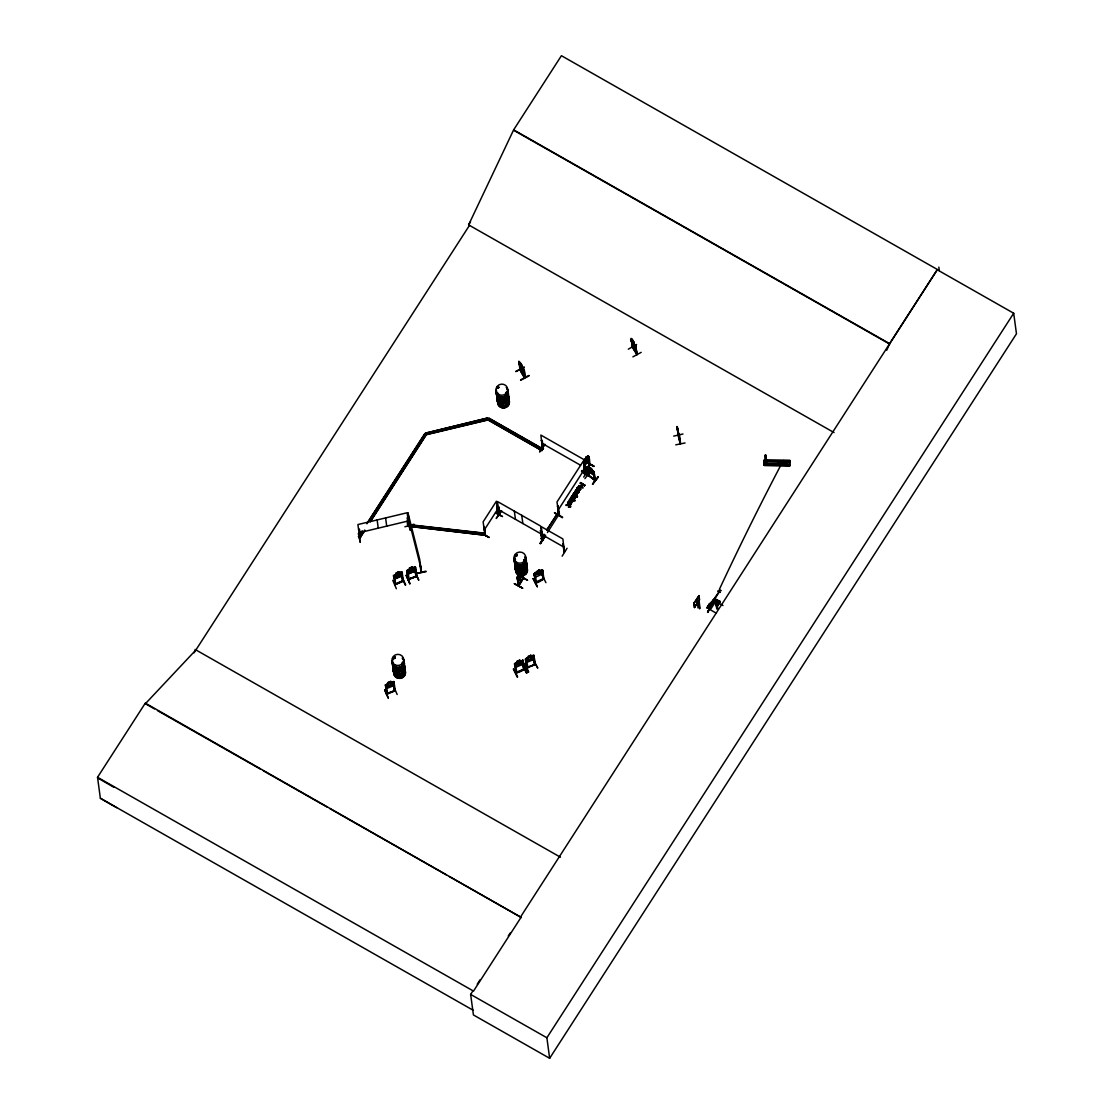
<?xml version="1.0" encoding="UTF-8"?>
<svg xmlns="http://www.w3.org/2000/svg" width="1114" height="1114" viewBox="0 0 1114 1114"><rect width="100%" height="100%" fill="white"/><g stroke="black" fill="none" stroke-linecap="round" stroke-linejoin="round"><path stroke-width="1.5" d="M764.232 461.544L764.204 462.282L764.246 461.516L790.091 461.488L764.232 461.043L764.315 463.313L764.538 461.516M764.524 461.976L764.524 462.268M765.638 461.837L765.791 462.073M764.301 465.346L789.979 465.722L764.288 465.443L764.343 463.87L764.288 464.984L789.979 465.401M789.979 465.318L764.288 465.081L764.343 459.957L766.947 459.985L767.003 460.764M764.315 464.482L788.294 464.858M764.385 461.781L764.427 460.263L790.118 460.583L764.329 460.305M764.399 461.21L765.346 461.739M764.413 460.918L776.402 461.015M790.007 464.524L789.979 465.777M790.077 462.115L790.118 460.583L764.399 460.723L764.343 459.957M790.091 461.238L781.527 461.182M573.25 500.325L572.93 501.537M573.432 494.143L573.626 493.126M766.947 459.985L766.892 465.011L766.836 464.134M778.073 465.151L778.213 460.653M780.677 465.179L780.817 460.695M787.487 460.778L787.333 465.165M499.086 515.1L500.116 515.211L498.195 506.536L499.156 515.155M498.919 506.954L499.949 515.476L499.002 514.724L499.935 514.779M542.337 448.26L543.465 448.747L542.518 447.939M541.585 538.8C544.44 539.19 538.424 541 544.036 534.497M790.007 464.482L764.218 464.092M790.091 460.862L790.007 465.151M535.152 574.295C536.558 580.812 532.227 587.078 543.883 578.751C542.615 580.255 544.231 577.456 542.991 578.667M576.356 495.006L575.771 495.758L573.891 494.003M713.266 600.919C709.562 604.93 716.497 595.252 712.473 601.63L707.766 612.38L713.392 601.059M717.054 603.537L716.817 606.991L720.187 601.532L715.188 599.026L720.215 601.741L714.854 599.569L716.817 608.717L717.722 608.495L717.054 603.537L715.94 602.897M523.469 577.971L521.853 569.365L518.525 573.125L517.968 575.701L518.762 586.089L523.483 578.096L518.386 585.421M524.095 668.678C525.738 669.681 515.852 673.998 515.657 672.494M524.443 668.957L515.963 673.051L514.557 663.847L523.023 660.212L515.504 663.178M526.769 668.247L527.646 667.871M526.866 667.927L535.416 664.431L534.455 664.417M577.01 487.96L577.386 489.338L577.484 488.252M394.356 575.868L393.562 576.203L394.356 575.868L395.623 584.446L395.512 583.75M403.407 580.895L402.502 581.09M403.449 581.188L402.098 572.081L401.054 572.053M385.36 685.013C388.814 701.542 384.539 692.727 386.279 685.389L387.602 693.855L386.753 694.231L395.303 690.777L394.565 691.07L393.284 682.562L394.078 682.241L393.409 682.84M395.15 690.374L386.683 693.911M408.351 579.712L407 571.203L407.794 570.883L409.13 579.35M416.149 576.551C417.597 575.465 416.051 573.042 415.425 567.054L406.819 570.619M416.873 575.952L408.114 579.419L416.594 575.938M764.037 461.725L788.364 462.032M409.423 526.699L409.673 524.973L484.284 533.355L484.047 535.096L409.437 526.351L484.047 535.096M484.005 534.831L484.256 533.105L411.331 524.903M485.439 534.873L484.033 526.476L485.398 534.581M484.896 534.985L483.128 521.839L496.398 501.244L498.223 515.002C496.76 495.034 496.482 514.765 498.431 514.306M709.047 604.596L713.085 600.752L709.033 604.275M577.261 491.149L577.163 490.327M542.922 540.179L541.989 531.67L543.34 540.374M564.38 551.876L562.876 538.925L541.32 526.671L542.95 540.206L541.237 538.522L544.008 534.233M765.374 459.205L765.541 454.707L765.415 460.444M765.569 460.653L765.193 459.887M575.242 497.429L574.601 498.821M594.472 480.12L593.637 471.709L594.556 480.218M593.637 471.709L595.517 480.468L594.751 479.619M394.579 658.151L394.272 657.288M394.857 657.538L394.885 658.416M498.209 388.09L497.429 387.268M498.599 387.686L498.376 386.906M498.905 387.505L497.304 387.895M515.545 555.245L515.211 555.705M523.803 560.439L523.845 559.604L524.569 560.161M525.195 566.915L525.223 566.065M780.162 463.521L780.468 462.742M576.843 488.726L577.428 487.305M522.104 571.245L521.31 571.162L517.3 578.89L517.773 577.122M522.313 572.123L517.592 579.823M522.229 572.081L518.261 579.948M572.777 500.283L572.109 501.258L569.477 499.74L569.17 500.437L571.538 501.76M572.749 500.701L572.763 499.726L570.368 498.362L572.763 499.726M566.33 505.575L565.912 505.213M519.611 574.044L519.639 573.891A5.918 5.584 -7.7 0 1 515.685 566.929M573.445 493.864L574.587 492.541L576.425 493.349M573.209 501.077C572.972 498.557 576.662 502.832 573.209 499.991M573.014 495.897L572.025 497.331L572.707 495.883M409.59 526.713L408.281 517.718M420.939 572.011L420.103 563.294L421.12 572.471L420.786 571.398M573.919 494.17L574.713 493.154L576.203 493.989M577.414 488.781L577.818 487.681M570.897 503.709L570.869 502.943M554.494 512.886L562.403 517.759M554.507 512.691L562.64 517.216M578.626 491.58L578.765 490.814L578.89 492.304M677.34 429.391L677.047 426.565L678.384 436.103M679.972 443.135L679.262 434.822L680.598 443.414M536.196 582.58L535.012 574.002M580.881 488.795L580.241 490.049M516.799 672.703L515.462 664.195L514.682 664.543L515.462 664.195M527.549 667.244L526.588 667.676M526.727 667.927L527.465 667.564M535.249 663.847L533.912 655.297L526.351 658.249L525.432 659.14L526.992 668.261M535.277 664.223L527.563 667.328M564.074 552.182L563.002 543.98M519.5 577.108L518.678 579.74L519.18 579.015M518.33 578.389L521.38 573.432L520.892 576.927M403.296 580.547L394.885 584.446M395.581 584.377L394.481 576.161M403.352 581.216L394.746 584.766L402.46 581.327M414.923 568.335L415.592 567.736L414.798 568.056L416.176 576.606L408.17 579.294M386.725 694.203L387.435 693.27M394.37 690.429L394.648 691.112L395.233 690.109M522.661 578.472L523.496 578.472L522.062 569.978L522.619 578.598M709.158 604.359L706.889 607.882L712.863 600.627M708.991 604.442L707.112 608.007L713.085 600.752M558.476 514.557L559.005 514.181M558.518 514.96L558.922 513.958L558.796 514.807M585.017 474.592L585.337 473.979M589.459 465.109L589.543 463.939M589.041 464.886L588.415 456.099L589.793 464.58M518.233 581.076L517.662 581.605L522.466 573.961M636.776 353.639L635.621 345.674L636.902 354.823L632.32 346.802M632.292 347.136L637.111 354.252M583.485 463.062L587.816 455.918L586.674 457.784M583.569 463.118L586.632 458.063M577.247 490.968C577.344 493.196 574.74 490.522 576.801 492.137M520.489 370.683C519.403 367.759 526.741 380.417 524.053 376.643M520.795 370.489L518.971 361.758L521.38 365.03M717.931 605.013L714.227 602.911L715.244 600.46L716.567 601.894L715.466 603.607L716.469 601.17M585.421 471.194L588.986 464.803M585.463 471.487L589.821 464.092L589.278 464.956M713.628 600.961C710.537 605.724 716.789 596.909 713.183 600.836M497.178 387.296L498.083 386.669M497.485 387.728L498.668 387.282M506.466 392.323L505.756 392.49M393.548 657.566L393.799 658.332M394.704 658.04L393.465 658.026M402.057 662.914L402.488 662.259M515.462 555.538L516.715 555.552M516.924 555.677L515.476 556.025M516.882 555.942L516.854 555.064M585.087 460.11L584.585 463.605L586.994 460.764L587.44 456.796L586.591 457.729M707.682 612.31L713.239 601.421M709.59 608.592L713.016 601.282M520.503 917.031L937.403 269.504L561.414 55.7L513.638 129.865L468.66 224.777L469.537 225.279L194.059 652.832M578.417 492.04L578.793 490.982M886.73 350.256L889.626 343.669L937.403 269.504M573.975 493.92L575.186 493.405M575.492 490.522L575.799 489.798M522.619 588.067L514.445 583.625M576.384 495.173L575.687 493.474M580.784 489.116L579.085 490.104M568.627 501.425L567.708 502.567A1.49 1.406 -7.7 0 0 567.68 503.5M577.679 492.555L577.623 491.413M542.072 574.03L542.824 572.512L542.142 574.03C539.301 575.2 533.063 579.865 534.093 573.654L542.518 569.922L543.98 578.932L535.444 582.928L536.21 582.622M588.805 474.216L581.814 470.985M522.563 664.306L523.343 662.83L522.647 664.32L515.977 667.258M525.488 659.028L525.808 661.855L526.978 662.37L533.578 659.488L534.316 658.096M401.639 576.161L401.959 572.039M415.007 571.203L415.828 569.853M713.601 600.14L713.057 601.657L719.254 591.896M571.705 496.134L571.566 496.607A1.434 1.351 -7.7 0 0 571.44 497.359M518.609 573.167L520.182 570.605M521.394 569.867L517.216 577.108L517.759 581.647M517.648 577.79L517.787 576.927L518.846 585.95M522.341 570.131L521.631 570.688M514.473 583.792L522.647 588.22L514.417 583.694M523.176 578.194L518.47 585.853L517.272 577.038L520.238 572.025L520.489 573.905L519.013 576.3L518.762 574.42M480.844 533.091L489.088 537.449L482.209 533.815M495.605 512.941L502.539 516.562L495.633 512.802M585.129 460.207L586.507 456.601L584.989 459.205L585.644 464.148M585.393 462.338L586.897 459.957M542.504 448.691L541.529 440.072L543.284 449.012M543.159 449.039L542.267 440.49M501.509 510.783L496.217 518.47L501.565 510.797M499.183 515.114L497.512 501.551L540.61 526.059L542.476 539.315L541.71 538.842M544.857 444.43L539.566 451.992L544.913 444.333M543.423 448.441L542.713 447.995M542.114 539.524L540.555 530.64L542.184 539.232M583.722 464.441L584.627 464.58L583.722 464.441L584.585 470.776M589.39 464.914L588.693 456.253M585.365 474.063L583.541 460.723L557.014 501.913L558.741 515.197L557.849 506.048L559.256 514.027M558.128 506.202L557.404 506.745M584.558 474.55L583.931 465.555L584.975 474.578M541.376 538.856L541.446 539.19M585.198 471.125C590.128 468.841 590.907 457.255 587.719 455.946M584.934 472.141L584.92 472.336M540.374 543.548L544.913 535.556M544.147 536.906L539.998 543.34M584.572 474.341L585.101 473.687M558.796 515.114L559.242 514.417M587.788 470.609L583.708 477.084M587.008 462.797L594.054 466.153L585.908 461.628M582.483 472.225L589.543 475.636M589.292 476.04L581.424 471.083M545.428 535.945L540.276 543.729L545.456 536.126M567.068 548.255L562.138 556.164M116.65 807.664L100.357 798.251L97.531 777.294L145.307 703.129L521.38 917.532L449.415 876.607M470.526 221.867L468.59 224.875L834.052 432.566M364.793 530.417L360.128 537.672L358.527 536.516L362.259 530.724M366.924 523.469L424.852 433.569L426.425 434.46L487.974 419.727L541.877 450.613L488.002 419.978L426.467 434.711L424.852 433.569M358.555 536.781L361.354 532.422M366.966 523.719L424.894 433.819M360.128 537.672L364.765 530.167M370.363 521.463L426.425 434.46L370.405 521.714M487.542 418.029L426.035 433.026L487.542 418.029L488.002 419.978L488.935 418.223L542.81 448.858L541.877 450.613M484.242 530.055L497.512 509.46M541.85 450.362L542.81 448.858M558.114 510.128L584.655 468.938M546.765 529.944L557.822 512.788L559.437 513.944L557.822 512.788M546.807 530.208L557.863 513.039M545.582 535.124L542.852 539.677L541.237 538.522M547.461 532.52L559.395 513.679M570.396 498.543L570.702 497.861L575.186 500.562L570.702 497.861M573.125 494.087L572.819 494.769L577.275 497.317L576.203 495.841A1.713 1.615 -7.7 0 0 577.038 494.936A1.476 1.393 -7.7 0 0 577.038 494.045M577.553 493.154L574.796 491.692L575.103 491.009M582.288 484.506C576.746 481.902 585.198 484.13 581.076 486.386L578.612 485.565L582.914 488.169C584.028 486.651 579.336 486.915 582.775 484.618L584.46 485.746L582.775 484.618M580.199 483.323L580.519 482.599L584.822 485.203L580.519 482.599M578.11 489.84L579.447 487.542L578.403 490.007M579.865 487.779C577.024 492.04 581.243 485.648 580.088 489.506M582.26 484.339L581.076 486.386M574.156 499.169L573.557 498.668L574.156 499.169L575.2 497.68L574.727 496.482M568.516 507.093L569.129 506.146L568.53 507.26L569.574 506.397L570.507 507.093L569.895 505.881L570.841 506.578M566.566 504.642L569.672 505.283M584.46 485.746L584.794 485.036M693.841 603.328L698.979 595.698L699.536 599.805L694.565 607.52L693.841 603.328L694.565 607.52M694.008 603.426L698.979 595.698M696.556 600.655L698.687 602.089L699.592 608.871M700.01 608.23L699.174 601.337L697.489 600.39L697.086 601.671L698.757 602.632L699.244 601.88L697.559 600.919L697.086 601.671M697.099 601.128L699.091 601.379L698.673 602.033L699.174 601.337M694.384 607.436L699.369 599.708L698.812 595.6M713.726 599.931L712.751 600.878L719.073 591.701M713.573 600.279L715.049 598.343M714.854 599.569L715.341 601.184L720.187 601.532L716.789 606.782L715.48 601.128L714.227 602.911L715.244 600.46M715.703 601.421L710.314 609.776L716.149 613.104M716.789 606.782L716.149 603.328L717.263 601.616L718.488 602.312L717.486 604.763L718.488 602.312M717.263 601.616L716.246 604.053L715.132 601.657M937.459 269.894L1013.698 313.243L1016.469 333.782L549.648 1058.3L473.422 1014.951L470.637 994.412L472.517 991.488M477.224 984.191L480.05 979.819M508.263 936.011L510.156 933.1M521.296 916.933L473.52 991.098L97.531 777.294M549.648 1058.3L546.877 1037.761L1013.698 313.243M519.848 576.843L521.31 575.52L520.154 576.049M637.18 354.252L635.621 345.674M533.216 578.737L537.366 586.786L533.272 578.556M524.012 376.56C519.611 350.437 531.921 394.217 520.043 369.89M578.389 491.859L577.233 492.388M577.205 487.807L579.461 487.027M527.521 580.283L520.614 576.537M409.952 526.226L407.919 512.649L419.644 559.089L421.496 572.178M567.875 502.261L569.31 501.314L571.315 502.623M571.231 504.001L571.009 504.28A1.49 1.406 -7.7 0 1 570.145 504.753L568.001 503.904M578.486 492.806L579.336 491.288M593.818 466.488L586.994 462.63M589.334 475.943L582.511 472.085M570.772 503.737L569.574 504.127M586.939 466.947L588.401 475.915L586.939 466.947L587.983 475.107L595.419 480.287M587.9 475.511L586.646 466.696L589.069 468.103M588.986 467.003L591.464 468.771L588.986 467.003L589.153 468.186L587.955 467.643L588.22 469.537L592.996 472.935L591.325 468.813M587.913 470.957L587.078 469.328L593.706 475.079L594.486 474.606M590.378 471.333L584.92 478.644M591.381 468.743L593.135 470.985L587.384 466.905M595.099 480.677L594.124 471.89L593.163 470.916M594.319 472.197L593.442 471.96M592.495 484.033L598.288 476.834L592.62 484.256M592.592 484.214L598.274 476.82M584.906 473.812L583.903 464.176M394.119 657.441L393.298 658.402M393.702 657.483L393.604 658.235M527.674 667.94L527.423 667.216M576.23 490.202L575.924 491.636M520.795 576.398L527.465 580.199M518.595 580.269L519.416 579.322L519.556 580.338M154.47 708.894L145.391 703.728L195.925 649.935M571.942 496.022L573.237 495.619M573.25 497.874L574.629 497.206L572.944 498.111M566.232 504.893L569.449 505.631M534.052 573.766L534.999 572.888M572.944 497.136L572.192 497.331M401.096 572.011L393.451 575.562M568.627 502.038C566.873 503.444 571.106 505.7 570.925 503.152M395.275 690.415L393.896 681.559L385.263 685.04M573.835 493.07L576.049 493.112M522.981 660.129L524.388 669.347M520.043 661.187L519.946 660.003L517.119 661.256L516.228 665.114L520.405 664.125L521.714 662.691L521.463 660.797L520.001 661.089M528.287 657.441L526.908 658.402L527.159 660.282L531.336 659.293L532.645 657.859L532.395 655.979L530.932 656.271M497.471 386.92L498.237 386.92M515.476 554.869L516.367 554.661M515.782 554.856L515.295 555.914M393.479 657.344L394.593 657.232M394.69 658.513L393.479 658.499M778.714 462.101L779.981 461.948M396.306 574.1L394.983 574.935L395.233 576.829L396.779 577.038L400.775 574.518L400.525 572.638L399.049 572.888L399.007 571.802L396.138 573L396.918 578.055M394.718 584.293L403.198 580.589M409.715 569.003L408.323 569.922L408.573 571.816L410.133 572.039L414.143 569.56L413.893 567.68L412.403 567.917M386.488 693.576L394.593 690.764M537.282 586.646L533.216 578.598M577.734 487.222L578.723 486.874M558.963 514.25L557.849 506.048M516.618 672.522L516.019 672.786M513.345 669.054L517.244 677.187M524.624 664.083L528.649 672.174L524.722 663.874M517.648 676.852L513.749 668.86M578.027 487.695L579.196 487.584M396.347 588.735L392.782 580.31M594.403 474.536L593.651 475.01L587.969 470.874M584.265 464.635L585.518 473.13L583.959 459.595L540.861 435.087L542.532 448.65M575.98 489.826L577.08 489.687M409.827 583.583L406.262 575.297L409.813 583.736M384.692 689.831L388.368 698.227L384.678 689.984M576.258 490.369L577.303 490.912M572.721 501.523L571.788 501.676M635.133 344.727C637.473 349.267 629.521 336.052 631.958 339.436M632.655 340.522L631.903 339.742L635.077 346.579L634.019 343.07M632.07 342.875C625.511 329.939 644.003 364 632.167 342.82M633.977 342.012L634.061 343.126L632.418 339.561M636.581 344.518L628.31 349.169M636.024 346.37L635.328 345.827M641.191 352.358L632.891 356.856M518.233 577.581L521.268 572.624L521.018 570.744L520.182 571.691L520.099 570.563M520.21 362.384L521.7 364.96L519.625 362.621M519.876 365.698L523.26 371.784L523.218 368.873M521.825 365.977L522.731 369.472L519.876 364.501M523.357 368.901L521.784 365.921M524.123 367.202L515.754 371.575L524.109 367.174M523.677 369.277L522.981 368.72M520.558 379.888L528.872 375.46M529.108 375.864L520.753 380.222M578.263 492.806L574.796 491.692M359.655 537.7C360.393 537.797 361.479 538.104 359.432 529.345L358.666 529.846L359.432 529.345M408.184 526.059L409.103 526.295L407.975 525.892M541.864 570.841L542.769 570.758L542.003 571.12L543.145 579.405L542.003 571.12M535.374 582.19L542.852 578.876M541.85 574.587L545.93 582.65M542.783 572.666L542.476 569.825L539.552 570.925L539.468 569.741L534.957 572.875M534.121 574.615L542.602 570.786M528.189 657.441L528.05 656.438L530.877 655.185L531.058 656.285M526.393 658.346L532.965 655.478M523.58 669.347L522.369 661.145L523.148 660.811L524.346 669.43M526.393 659.377C525.195 659.168 528.273 664.696 527.59 667.996M534.455 664.863L533.3 656.327L534.079 655.979L534.678 664.863M523.288 661.089L522.369 661.145M522.466 665.058L526.852 672.967L522.591 664.974M535.152 663.888L534.664 664.821M516.631 672.16L524.151 669.013M535.333 664.473L526.685 667.634M533.383 660.059L537.784 668.149L533.439 660.045M396.18 573.097L399.007 571.802L399.592 576.941M396.417 574.337L399.091 573.223M396.668 576.23L399.341 575.116M394.983 578.96L401.708 576.161M401.332 573C402.405 570.911 401.834 582.594 402.572 581.216M401.597 576.69L405.231 585.115M407.752 569.769L409.757 569.101L409.479 568.001L414.492 567.151M407.125 571.496L407.794 570.883M416.831 576.23L408.197 579.767L406.889 570.507M418.669 580.185L415.049 571.747L418.711 580.004M387.964 682.506L390.833 681.35L391.014 682.45L392.365 682.186L392.615 684.066L391.293 685.458L387.059 686.321L386.795 684.428L387.992 682.604M385.611 686.001L386.279 685.389M394.426 690.388L395.15 690.151M358.388 533.592L360.268 542.407L358.527 533.592M778.366 462.714L779.925 463.591M572.916 497.93L571.747 497.763M707.543 612.254L709.632 608.634M635.565 348.793L635.565 345.967M535.583 582.608L534.149 573.738M522.939 664.821L526.838 672.967M526.365 673.009L522.438 664.877M402.001 576.676L405.705 584.906M393.534 686.252L397.169 694.495M579.753 489.547L578.82 489.394M407 517.954C408.392 516.854 406.29 524.262 408.225 526.504M410.704 530.306L408.42 521.617M414.018 524.207L404.883 526.783M408.991 525.641L408.949 526.379L407.153 512.76L357.914 524.555L359.725 538.118L360.393 537.24M416.65 573.39L426.021 571.747M416.678 573.557L425.868 571.12M359.028 532.771L408.267 520.976M595.085 480.343L588.15 474.843M676.95 426.578L678.76 436.145M677.674 429.071L680.167 443.581M677.66 431.188L677.423 429.266M678.677 433.819L677.117 427.122M682.979 433.987L673.705 436.103M678.969 435.184L678.774 433.792M679.456 435.616L678.941 434.892L680.125 443.832M675.766 444.834L685.068 442.968M568.836 502.122L570.772 502.929M394.913 584.711L393.548 575.534M523.023 579.057L521.812 569.463M779.661 463.689L778.867 463.577M408.072 521.7L410.203 530.445M568.976 501.509L570.062 501.662M532.993 655.422L533.954 655.394L534.219 658.137M632.557 346.565L637.18 354.461M392.936 681.698L393.938 681.643M765.457 455.18L766.126 463.995L765.248 460.806M764.19 462.421L764.552 463.313M788.322 464.204L765.931 463.995L765.499 456.42M764.218 464.441L766.822 464.482M772.879 464.58L788.294 464.775M569.045 502.08L570.605 502.734M576.579 489.45L577.581 489.993M720.187 590.434L721.12 590.698L719.463 589.919M578.667 487.305L579.475 487.709M498.083 386.697L498.947 387.324M516.116 554.786L516.91 555.064M523.942 560.426L523.664 560.203M572.067 501.885L571.231 501.439M520.001 369.792L524.555 377.73L523.274 368.567M517.55 579.684L518.302 579.851M678.496 434.878L677.451 427.052M579.057 486.734L579.851 487.208M574.406 496.357L575.256 497.373M588.484 475.678L587.732 475.065L595.238 480.663M409.646 525.46L409.938 526.602M680.264 443.985L678.106 435.059M571.747 501.161L569.477 499.74M525.808 661.855L526.908 662.426M514.863 666.687L516.047 667.189M394.997 578.807L393.91 578.236L395.038 578.904M567.221 505.074L569.143 506.313M520.948 576.885L519.514 580.464L519.333 579.28M385.723 687.714L386.85 688.382M518.664 574.128L518.581 573.069M519.263 585.268L517.787 576.927M588.303 459.929L584.627 465.958M541.362 440.336L542.086 440.754M582.051 470.4L588.846 474.341L582.023 470.637M581.842 470.916L588.582 474.759M498.014 506.814L498.752 507.218M540.387 530.905L541.112 531.322M499.364 514.459L500.033 515.169L499.1 514.765M482.292 533.606L489.088 537.449M513.638 129.865L889.626 343.669M513.693 130.254L889.682 344.059M541.961 443.302L580.603 465.262M542.852 449.109L488.935 418.223M573.905 494.532L575.743 495.577M576.203 495.841L577.581 496.621M715.341 601.184L716.567 601.894M717.36 602.34L723 605.57M714.13 602.173L715.369 602.883M716.149 603.328L717.388 604.025M697.587 601.003L699.16 601.894M498.626 509.766L541.724 534.274M542.434 534.887L563.976 547.141M358.527 536.516L360.087 537.408M195.047 649.434L560.453 857.209M157.492 710.607L260.342 769.092M263.364 770.818L326.889 806.94M329.925 808.667L446.38 874.894M470.637 994.412L546.877 1037.761M100.357 798.251L473.325 1010.342M97.614 777.892L113.893 787.292M570.424 501.676L571.454 502.929M569.031 504.043L568.224 503.138M577.275 489.617L577.874 490.536M631.652 338.851L631.109 338.364L632.32 347.234M593.108 470.999L594.054 471.974M780.19 462.032L780.482 462.825M567.792 503.625L570.173 504.921A1.49 1.406 -7.7 0 0 571.036 504.461L571.398 503.695A1.504 1.42 -7.7 0 0 571.426 502.762M632.752 340.271L633.657 341.803M522.689 367.676L518.832 361.242L520.043 370.099M571.607 497.763L571.426 497.192A1.434 1.351 -7.7 0 1 571.538 496.426M536.823 572.123L535.514 573.014L535.764 574.894L539.914 573.863L541.223 572.415L540.972 570.521L539.51 570.828L539.371 569.825M517.119 661.256L517.286 662.357M515.42 663.081L514.459 663.874M412.5 567.848L412.264 566.915L409.479 568.001M409.896 583.722L406.22 575.451M390.972 682.353L390.749 681.42M385.667 687.839L386.795 688.452L393.548 685.723L393.813 681.601M677.312 428.124L677.604 429.224M419.783 563.378L419.992 564.157M717.722 608.495L716.608 607.868L716.817 608.717M425.994 432.761L426.467 434.711M409.033 520.851L420.744 567.304M677.646 429.558L678.537 434.126M678.607 433.666L678.05 431.605M677.563 430.004L678.008 432.26M938.824 267.109L939.283 270.493M785.746 460.75L785.593 465.137M783.128 460.723L782.989 465.109M764.232 461.043L764.204 461.725M697.489 600.39L697.977 603.913M697.197 601.017L698.032 607.979M632.627 344.365L633.114 347.735M631.541 338.726L632.822 347.888M590.935 468.702L589.445 467.643M589.083 467.1L589.209 468.117M586.507 456.601L587.134 461.767M586.215 457.311L585.24 458.843M563.183 543.716L564.394 552.46M521.644 364.905L521.742 366.019L521.338 364.696M521.742 366.311L521.993 368.191L520.363 363.902M519.263 361.604L520.544 370.753M540.555 530.64L541.78 538.856M521.742 515.322L522.856 523.538M514.334 511.117L515.448 519.333M519.806 571.273L518.859 572.819M520.739 578.208L519.792 579.74M530.793 655.255L530.974 656.355M530.974 656.606L531.225 658.485L528.579 659.655L528.328 657.775M520.043 661.424L520.294 663.317L517.648 664.487L517.397 662.593M415.327 567.096L415.731 569.881M414.798 568.056L415.954 576.592M411.804 567.277L410.077 567.973M398.45 572.248L396.737 572.958M385.597 517.926L386.711 526.142M377.131 519.96L378.245 528.161M393.284 682.562L394.426 691.098M390.29 681.782L388.563 682.478M765.429 454.818L765.694 456.42M719.379 589.362A1765.982 815.128 -76.2 0 1 783.295 460.5M577.066 495.103A1.713 1.615 -7.7 0 1 576.216 496.009M507.692 391.125A6.002 5.681 -7.7 0 1 503.027 399.55A6.002 5.681 -7.7 0 1 496.649 392.365M507.33 389.037A5.932 5.598 -7.7 0 1 503.486 397.197A5.932 5.598 -7.7 0 1 496.203 391.696M507.58 390.917A5.932 5.598 -7.7 0 1 502.985 399.216A5.932 5.598 -7.7 0 1 496.705 392.128M507.636 391.293A5.932 5.598 -7.7 0 1 503.027 399.606A5.932 5.598 -7.7 0 1 496.747 392.518M506.94 391.919A5.89 5.57 -7.7 0 1 507.065 399.439A5.89 5.57 -7.7 0 1 499.156 400.33A5.89 5.57 -7.7 0 1 497.652 392.95M506.981 392.253A5.89 5.57 -7.7 0 1 507.107 399.773A5.89 5.57 -7.7 0 1 499.197 400.664A5.89 5.57 -7.7 0 1 497.693 393.298M506.466 387.672A6.002 5.681 -7.7 0 1 503.486 397.141A6.002 5.681 -7.7 0 1 496.343 390.095M506.369 387.477A5.932 5.598 -7.7 0 1 503.431 396.821A5.932 5.598 -7.7 0 1 496.398 389.872M508.541 397.475A6.002 5.681 -7.7 0 1 503.876 405.886A6.002 5.681 -7.7 0 1 497.512 398.701M508.75 396.849A5.932 5.598 -7.7 0 1 502.818 403.839A5.932 5.598 -7.7 0 1 497.317 396.709M507.288 394.314A5.932 5.598 -7.7 0 1 508.193 395.484M508.457 397.378A5.932 5.598 -7.7 0 1 504.614 405.552A5.932 5.598 -7.7 0 1 497.331 400.037M508.708 399.55A5.89 5.57 -7.7 0 1 504.893 407.668A5.89 5.57 -7.7 0 1 497.652 402.196M508.555 397.587A6.002 5.681 -7.7 0 1 504.67 405.872A5.932 5.598 -7.7 0 1 497.373 400.427A6.002 5.681 -7.7 0 0 504.67 405.872A5.932 5.598 -7.7 0 0 508.499 397.754M497.206 396.431A6.002 5.681 -7.7 0 0 502.79 403.658A6.002 5.681 -7.7 0 0 508.792 396.584A5.932 5.598 -7.7 0 1 502.776 403.449A5.932 5.598 -7.7 0 1 497.262 396.333M507.316 394.022A6.002 5.681 -7.7 0 1 508.235 395.205M507.246 393.938A5.932 5.598 -7.7 0 1 508.151 395.108M508.736 399.661A5.904 5.57 -7.7 0 1 504.155 407.933A5.904 5.57 -7.7 0 1 497.902 400.873M402.405 657.928A5.918 5.584 -7.7 0 1 399.48 667.244A5.918 5.584 -7.7 0 1 392.448 660.31M393.089 658.973A5.918 5.584 -7.7 0 1 395.303 656.954M402.502 658.109A6.002 5.681 -7.7 0 1 399.536 667.578A6.002 5.681 -7.7 0 1 392.393 660.532M393.033 659.168A6.002 5.681 -7.7 0 1 395.289 657.121M403.909 660.825A5.918 5.584 -7.7 0 1 398.004 667.801A5.918 5.584 -7.7 0 1 392.504 660.686M402.46 658.304A5.918 5.584 -7.7 0 1 403.365 659.474M403.672 661.744A5.918 5.584 -7.7 0 1 399.077 670.029A5.918 5.584 -7.7 0 1 392.81 662.955M403.909 663.512A5.918 5.584 -7.7 0 1 400.079 671.658A5.918 5.584 -7.7 0 1 392.81 666.172M403.922 663.652A5.918 5.584 -7.7 0 1 399.341 671.937A5.918 5.584 -7.7 0 1 393.075 664.863M404.187 665.559A5.918 5.584 -7.7 0 1 398.826 673.886A5.918 5.584 -7.7 0 1 393.952 665.434M405.148 669.291A6.002 5.681 -7.7 0 1 399.146 676.365A6.002 5.681 -7.7 0 1 393.576 669.263M404.939 668.748A5.918 5.584 -7.7 0 1 397.35 674.054A5.918 5.584 -7.7 0 1 394.008 665.81M404.229 665.935A5.918 5.584 -7.7 0 1 404.786 667.286M405.036 669.18A5.918 5.584 -7.7 0 1 399.132 676.142A5.918 5.584 -7.7 0 1 393.632 669.041A6.002 5.681 -7.7 0 0 399.146 676.365A6.002 5.681 -7.7 0 0 405.162 669.403M405.092 669.556A5.918 5.584 -7.7 0 1 399.174 676.532A5.918 5.584 -7.7 0 1 393.688 669.417M403.644 667.035A5.918 5.584 -7.7 0 1 404.535 668.205M404.786 669.974A5.918 5.584 -7.7 0 1 400.956 678.12A5.918 5.584 -7.7 0 1 393.674 672.633M403.686 666.84A6.002 5.681 -7.7 0 1 404.605 668.024M403.379 664.571A6.002 5.681 -7.7 0 1 403.505 672.243A6.002 5.681 -7.7 0 1 395.442 673.148A6.002 5.681 -7.7 0 1 393.91 665.629M404.8 670.099A5.918 5.584 -7.7 0 1 400.204 678.384A5.918 5.584 -7.7 0 1 393.938 671.31M525.307 556.61A5.918 5.584 -7.7 0 1 520.725 564.895A5.918 5.584 -7.7 0 1 514.459 557.822M515.086 556.485A5.918 5.584 -7.7 0 1 517.3 554.466M525.362 557A5.918 5.584 -7.7 0 1 520.767 565.285A5.918 5.584 -7.7 0 1 514.501 558.211M515.141 556.861A5.918 5.584 -7.7 0 1 517.356 554.842M525.432 556.819A6.002 5.681 -7.7 0 1 520.767 565.244A6.002 5.681 -7.7 0 1 514.403 558.058M515.03 556.694A6.002 5.681 -7.7 0 1 517.3 554.633M524.805 557.78A6.002 5.681 -7.7 0 1 524.931 565.452A6.002 5.681 -7.7 0 1 516.854 566.358A6.002 5.681 -7.7 0 1 515.322 558.838M525.613 558.88A5.918 5.584 -7.7 0 1 520.252 567.207A5.918 5.584 -7.7 0 1 515.392 558.755M526.379 562.069A5.918 5.584 -7.7 0 1 518.776 567.374A5.918 5.584 -7.7 0 1 515.448 559.131M525.669 559.256A5.918 5.584 -7.7 0 1 526.212 560.621M526.462 562.389A5.918 5.584 -7.7 0 1 520.544 569.351A5.918 5.584 -7.7 0 1 515.044 562.25M525 559.855A5.918 5.584 -7.7 0 1 525.905 561.024M526.476 562.514A5.918 5.584 -7.7 0 1 520.558 569.477A5.918 5.584 -7.7 0 1 515.072 562.375M525.014 559.98A5.918 5.584 -7.7 0 1 525.919 561.15M526.24 563.447A5.918 5.584 -7.7 0 1 522.41 571.607A6.002 5.681 -7.7 0 0 526.295 563.28M519.347 571.566A5.918 5.584 -7.7 0 1 515.128 566.107M522.661 573.487A5.918 5.584 -7.7 0 0 526.49 565.341A6.002 5.681 -7.7 0 1 521.143 573.891M519.597 573.459A5.918 5.584 -7.7 0 1 515.392 568.001M526.546 565.717A5.918 5.584 -7.7 0 1 521.185 574.044A6.002 5.681 -7.7 0 0 526.602 565.55M526.783 567.486A5.918 5.584 -7.7 0 1 521.422 575.813M519.89 575.604A5.918 5.584 -7.7 0 1 516.548 567.36A5.918 5.584 -7.7 0 0 518.511 575.158M515.322 568.251A6.002 5.681 -7.7 0 0 519.611 573.794A6.002 5.681 -7.7 0 1 515.309 568.126M525.892 566.441A5.918 5.584 -7.7 0 1 521.436 575.938M526.281 563.155A6.002 5.681 -7.7 0 1 522.396 571.44M520.837 571.621A6.002 5.681 -7.7 0 1 515.253 564.394M526.184 563.071A5.918 5.584 -7.7 0 1 522.355 571.231M520.823 571.398A5.918 5.584 -7.7 0 1 515.322 564.283M520.851 571.733A6.002 5.681 -7.7 0 1 515.267 564.506M526.49 562.723A5.904 5.57 -7.7 0 1 520.586 569.686A5.904 5.57 -7.7 0 1 515.114 562.584M525.042 560.203A5.904 5.57 -7.7 0 1 525.947 561.372M588.652 458.133L588.345 459.998L588.749 458.188M718.043 591.102L720.02 592.411L718.043 591.102M520.586 574.713L519.124 577.108L519.375 578.988L520.837 576.592L520.586 574.713M519.291 363.902L519.792 365.74L519.291 363.902M538.925 570.201L537.282 571.315L538.925 570.201M539.552 571.162L536.92 572.373L537.171 574.253L539.817 573.056L539.552 571.162M519.416 660.463L517.759 661.549L519.416 660.463M530.348 655.631L528.69 656.717L530.348 655.631M412.445 568.265L409.757 569.351L410.022 571.231L412.709 570.145L412.445 568.265M415.035 571.12L408.281 573.849L407.153 573.25L408.378 573.877L415.035 571.12M390.93 682.771L388.243 683.857L388.494 685.737L391.181 684.65L390.93 682.771M591.506 470.164L589.195 468.521L589.459 470.414L591.757 472.058L591.506 470.164M634.061 343.418L632.655 341.023L634.326 345.298L634.061 343.418M498.752 394.467A5.89 5.57 -7.7 0 0 507.719 389.761A5.89 5.57 -7.7 0 0 499.044 384.817A5.89 5.57 -7.7 0 0 498.752 394.467M394.76 664.738A5.918 5.584 -7.7 0 0 403.755 660.003A5.918 5.584 -7.7 0 0 395.052 655.046A5.918 5.584 -7.7 0 0 394.76 664.738M399.049 669.876A6.002 5.681 -7.7 0 0 403.714 661.451A5.918 5.584 -7.7 0 1 399.021 669.653A5.918 5.584 -7.7 0 1 392.755 662.579A6.002 5.681 -7.7 0 0 399.049 669.876M404.591 667.913A6.002 5.681 -7.7 0 0 403.672 666.715A5.918 5.584 -7.7 0 1 404.493 667.815M516.785 562.445A5.918 5.584 -7.7 0 0 525.794 557.71A5.918 5.584 -7.7 0 0 517.077 552.753A5.918 5.584 -7.7 0 0 516.785 562.445"/></g></svg>
